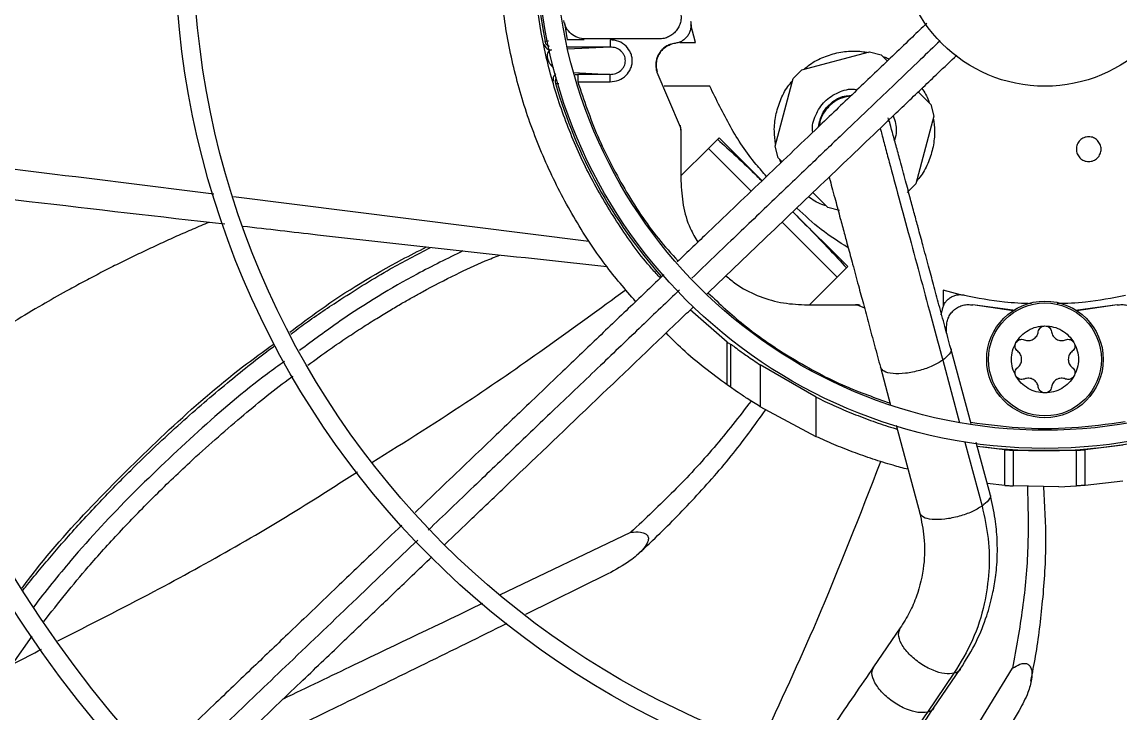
# Model space of a CAD drawing. Header units: inches. Extents: x 1229 to 1453, y -1023 to -720.
# Drawn here: x 1279.58 to 1285.52, y -989.65 to -985.92 of the extents above; entities that cross this region are included whole.
import ezdxf

# ---------------------------------------------------------------- set-up
doc = ezdxf.new("R2010")
doc.units = ezdxf.units.IN
doc.header["$MEASUREMENT"] = 0

msp = doc.modelspace()

# ---------------------------------------------------------------- linework, layer by layer
at = {"color": 18, "linetype": 'Continuous', "lineweight": 25, "true_color": 0x000000}
for p, q in [((1282.5126, -985.9213), (1282.5268, -986.0133)), ((1283.2208, -986.0284), (1283.1956, -985.9332)), ((1282.62, -986.0133), (1282.5268, -986.0133)), ((1283.0252, -986.0087), (1282.6251, -986.0087)), ((1282.7591, -986.0133), (1282.7591, -986.0527)), ((1283.1357, -986.0284), (1283.2208, -986.0284)), ((1282.7591, -986.0527), (1282.5274, -986.0527)), ((1282.7591, -986.0527), (1282.53, -986.0642)), ((1283.7955, -986.176), (1284.1619, -986.0778)), ((1284.1619, -986.0778), (1284.2248, -986.0947)), ((1284.2248, -986.0947), (1284.2584, -986.1282)), ((1282.5621, -986.191), (1282.7591, -986.2009)), ((1282.5707, -986.2009), (1282.5845, -986.2009)), ((1282.7591, -986.2009), (1282.5845, -986.2009)), ((1283.0127, -986.1878), (1283.0146, -986.1875)), ((1283.0127, -986.1878), (1283.1378, -986.4843)), ((1283.7494, -986.2221), (1283.7955, -986.176)), ((1282.5845, -986.2403), (1282.7591, -986.2403)), ((1283.2989, -986.2646), (1283.0516, -986.2646)), ((1283.6512, -986.5885), (1283.7494, -986.2221)), ((1284.4254, -986.2953), (1284.4931, -986.3629)), ((1284.4931, -986.3629), (1284.51, -986.4259)), ((1284.2674, -986.4562), (1284.2623, -986.4361)), ((1284.51, -986.4259), (1284.4118, -986.7923)), ((1283.1378, -986.4762), (1283.1378, -986.4843)), ((1283.1421, -986.5024), (1283.1421, -986.4939)), ((1283.1421, -986.5024), (1283.1421, -986.7764)), ((1283.3484, -986.5434), (1283.2908, -986.601)), ((1283.3484, -986.5434), (1283.5808, -986.7758)), ((1283.2908, -986.601), (1283.1421, -986.7497)), ((1283.5219, -986.832), (1283.2908, -986.601)), ((1283.6681, -986.6515), (1283.6512, -986.5885)), ((1283.689, -986.6724), (1283.6681, -986.6515)), ((1284.4118, -986.7923), (1284.3657, -986.8384)), ((1280.7236, -986.86), (1282.6447, -987.1014)), ((1283.9363, -986.9197), (1283.856, -986.8394)), ((1283.9993, -986.9366), (1283.9363, -986.9197)), ((1283.7478, -986.9428), (1284.0444, -987.2394)), ((1283.9868, -987.297), (1283.689, -986.9991)), ((1284.0444, -987.2394), (1283.9868, -987.297)), ((1283.9868, -987.297), (1283.8381, -987.4457)), ((1284.6546, -987.3921), (1284.5594, -987.3669)), ((1284.5594, -987.3669), (1284.5594, -987.4521)), ((1283.8114, -987.4457), (1284.0854, -987.4457)), ((1284.0938, -987.4457), (1284.0854, -987.4457)), ((1284.1035, -987.45), (1284.1116, -987.45)), ((1284.1035, -987.45), (1284.1346, -987.4631)), ((1284.9379, -987.4776), (1284.7202, -987.4467)), ((1284.9503, -987.4769), (1284.7202, -987.4467)), ((1285.501, -987.4467), (1285.2753, -987.4763)), ((1285.501, -987.4467), (1285.2834, -987.4776)), ((1283.3932, -987.6486), (1283.1932, -987.4729)), ((1284.5498, -987.5001), (1284.5551, -987.4774)), ((1284.5791, -987.5995), (1284.5791, -987.5626)), ((1283.3932, -987.8791), (1283.3932, -987.6486)), ((1283.3932, -987.6486), (1283.3977, -987.6521)), ((1283.3977, -987.6521), (1283.4111, -987.6583)), ((1283.4111, -987.6583), (1283.4111, -987.8918)), ((1284.7111, -988.0892), (1284.6011, -987.6812)), ((1284.558, -987.7456), (1284.649, -988.0831)), ((1283.8743, -987.9454), (1283.5705, -987.7705)), ((1283.5705, -987.7705), (1283.5705, -987.9965)), ((1284.2211, -987.7838), (1284.2762, -987.9884)), ((1283.4111, -987.8918), (1283.3932, -987.8791)), ((1283.8743, -988.1586), (1283.5705, -987.9965)), ((1283.8743, -988.1586), (1283.8743, -987.9454)), ((1284.3053, -988.0963), (1284.4337, -988.5723)), ((1284.3087, -988.1152), (1284.3081, -988.1147)), ((1284.6772, -988.1877), (1284.7706, -988.5341)), ((1284.8137, -988.4697), (1284.7384, -988.1903)), ((1284.893, -988.2304), (1284.7443, -988.2121)), ((1284.893, -988.4219), (1284.893, -988.2304)), ((1285.2818, -988.2338), (1284.9394, -988.2338)), ((1284.9394, -988.2338), (1284.9394, -988.425)), ((1285.2818, -988.425), (1285.2818, -988.2338)), ((1285.532, -988.2053), (1285.3282, -988.2304)), ((1285.3282, -988.4219), (1285.3282, -988.2304)), ((1284.893, -988.4219), (1284.7981, -988.4116)), ((1285.532, -988.3997), (1285.3282, -988.4219)), ((1285.1855, -988.429), (1284.9394, -988.425)), ((1285.1855, -988.429), (1285.2818, -988.425)), ((1282.1638, -989.0142), (1282.8721, -988.6751)), ((1282.7478, -988.9003), (1282.3015, -989.1194)), ((1279.5279, -989.3885), (1279.6357, -989.2367)), ((1284.3281, -989.1926), (1284.1843, -989.4025)), ((1284.5088, -989.6254), (1284.6526, -989.4154)), ((1284.5451, -990.0439), (1284.936, -989.4106)), ((1284.6186, -989.4375), (1284.4748, -989.6474)), ((1284.9714, -989.6381), (1284.7173, -990.0587))]:
    msp.add_line(p, q, dxfattribs=at)
for centre, radius in [((1285.1106, -985.4772), 11.7126), ((1285.1106, -985.4772), 8.5704), ((1285.1106, -985.4772), 8.472), ((1285.1106, -985.4772), 6.6478), ((1285.1106, -985.4772), 6.5493), ((1285.1106, -985.4772), 4.7037), ((1285.1106, -985.4772), 4.6053), ((1285.1106, -985.4772), 2.745), ((1285.1106, -985.4772), 2.6465), ((1285.1106, -985.4772), 0.7874), ((1285.1106, -987.741), 0.315), ((1285.1106, -987.741), 0.3053)]:
    msp.add_circle(centre, radius, dxfattribs=at)
for centre, radius, start, end in [((1285.1106, -985.4772), 2.7569, 168.59287, 191.40713), ((1282.502, -986.2389), 0.0394, 150.10491, 196.26699), ((1285.1106, -985.4772), 2.7569, 196.2782, 221.24448), ((1285.1106, -985.4772), 2.7569, 262.29322, 280.98001)]:
    msp.add_arc(centre, radius, start, end, dxfattribs=at)
for points, knots in [([(1282.8976, -987.4286), (1282.8415, -987.363), (1282.7181, -987.2188), (1282.5586, -986.9721), (1282.4153, -986.6967), (1282.3025, -986.4073), (1282.2204, -986.1078), (1282.1702, -985.8013), (1282.1525, -985.4912), (1282.1673, -985.181), (1282.2146, -984.874), (1282.2937, -984.5737), (1282.4041, -984.2835), (1282.5438, -984.0059), (1282.7134, -983.7462), (1282.8629, -983.5526), (1282.9631, -983.4543), (1282.9894, -983.4284)], [0, 0, 0, 0, 0.0588203, 0.129282, 0.1997437, 0.2702054, 0.3406669, 0.4111286, 0.4815902, 0.5520519, 0.6225135, 0.6929752, 0.7634368, 0.8338984, 0.9043601, 0.9748217, 1, 1, 1, 1]), ([(1283.0312, -987.3009), (1283.0158, -987.2845), (1282.9351, -987.1989), (1282.8112, -987.0251), (1282.6627, -986.7816), (1282.5419, -986.5226), (1282.4479, -986.253), (1282.3823, -985.9751), (1282.3456, -985.6919), (1282.3381, -985.4064), (1282.3601, -985.1216), (1282.4113, -984.8407), (1282.491, -984.5664), (1282.5987, -984.302), (1282.7324, -984.0495), (1282.8933, -983.814), (1283.0223, -983.6505), (1283.1033, -983.5726), (1283.1158, -983.5607)], [0, 0, 0, 0, 0.01644, 0.085793, 0.155147, 0.2245, 0.293853, 0.363206, 0.432559, 0.501912, 0.571265, 0.640619, 0.709972, 0.779325, 0.848678, 0.918031, 0.987384, 1, 1, 1, 1]), ([(1296.8201, -985.4772), (1296.8153, -985.7326), (1296.8057, -986.2436), (1296.7277, -987.0067), (1296.6035, -987.7632), (1296.4292, -988.51), (1296.2066, -989.2438), (1295.9365, -989.9614), (1295.6201, -990.6599), (1295.2586, -991.3361), (1294.8537, -991.9873), (1294.407, -992.6106), (1293.9206, -993.2033), (1293.3964, -993.763), (1292.8368, -994.2871), (1292.244, -994.7736), (1291.6207, -995.2202), (1290.9696, -995.6252), (1290.2933, -995.9866), (1289.5949, -996.3031), (1288.8772, -996.5732), (1288.1434, -996.7958), (1287.3967, -996.9699), (1286.6401, -997.0948), (1285.877, -997.17), (1285.1106, -997.1951), (1284.3442, -997.17), (1283.5811, -997.0948), (1282.8246, -996.9699), (1282.0778, -996.7958), (1281.344, -996.5732), (1280.6264, -996.3031), (1279.9279, -995.9866), (1279.2517, -995.6252), (1278.6005, -995.2202), (1277.9772, -994.7736), (1277.3845, -994.2871), (1276.8248, -993.763), (1276.3006, -993.2033), (1275.8142, -992.6106), (1275.3675, -991.9873), (1274.9626, -991.3361), (1274.6012, -990.6599), (1274.2847, -989.9614), (1274.0146, -989.2438), (1273.792, -988.51), (1273.6177, -987.7632), (1273.4936, -987.0067), (1273.4156, -986.2436), (1273.4059, -985.7326), (1273.4011, -985.4772)], [0, 0, 0, 0, 0.020833, 0.041667, 0.0625, 0.083333, 0.104167, 0.125, 0.145833, 0.166667, 0.1875, 0.208333, 0.229167, 0.25, 0.270833, 0.291667, 0.3125, 0.333333, 0.354167, 0.375, 0.395833, 0.416667, 0.4375, 0.458333, 0.479167, 0.5, 0.520833, 0.541667, 0.5625, 0.583333, 0.604167, 0.625, 0.645833, 0.666667, 0.6875, 0.708333, 0.729167, 0.75, 0.770833, 0.791667, 0.8125, 0.833333, 0.854167, 0.875, 0.895833, 0.916667, 0.9375, 0.958333, 0.979167, 1, 1, 1, 1]), ([(1282.6251, -986.0087), (1282.6112, -986.0073), (1282.5835, -986.0044), (1282.5473, -985.9823), (1282.5196, -985.9502), (1282.5122, -985.9234), (1282.5086, -985.9099)], [0, 0, 0, 0, 0.250002, 0.499998, 0.750001, 1, 1, 1, 1]), ([(1283.1411, -985.8676), (1283.1422, -985.8762), (1283.1445, -985.8935), (1283.1406, -985.9196), (1283.1316, -985.9441), (1283.1172, -985.9661), (1283.0984, -985.9845), (1283.0761, -985.9981), (1283.0513, -986.007), (1283.0339, -986.0081), (1283.0252, -986.0087)], [0, 0, 0, 0, 0.125, 0.25, 0.375001, 0.499999, 0.624999, 0.750001, 0.874997, 1, 1, 1, 1]), ([(1283.1945, -985.9131), (1283.1956, -985.9199), (1283.1979, -985.9335), (1283.1957, -985.9541), (1283.1898, -985.9739), (1283.1796, -985.992), (1283.1661, -986.0076), (1283.1495, -986.0199), (1283.1307, -986.029), (1283.1172, -986.0314), (1283.1104, -986.0327)], [0, 0, 0, 0, 0.124963, 0.24999, 0.374921, 0.499986, 0.624916, 0.749989, 0.874961, 1, 1, 1, 1]), ([(1284.4711, -985.9249), (1284.4454, -985.9495), (1284.3875, -986.0048), (1284.2977, -986.0907), (1284.2013, -986.1827), (1284.1041, -986.2756), (1284.0057, -986.3697), (1283.8375, -986.5304), (1283.5994, -986.758), (1283.3379, -987.0078), (1283.1785, -987.1602), (1283.1219, -987.2142)], [0, 0, 0, 0, 0.05711, 0.12855, 0.199694, 0.271209, 0.344557, 0.418388, 0.645034, 0.874058, 1, 1, 1, 1]), ([(1282.4037, -986.0373), (1282.405, -986.0415), (1282.4077, -986.0501), (1282.4169, -986.0604), (1282.4289, -986.0674), (1282.4379, -986.0682), (1282.4423, -986.0687)], [0, 0, 0, 0, 0.242726, 0.500224, 0.757603, 1, 1, 1, 1]), ([(1282.4263, -986.0206), (1282.4229, -986.0209), (1282.4105, -986.0219), (1282.4091, -986.0222), (1282.4081, -986.0224)], [0, 0, 0, 0, 0.270816, 1, 1, 1, 1]), ([(1282.4317, -986.0506), (1282.4283, -986.049), (1282.4206, -986.0454), (1282.4121, -986.0352), (1282.4094, -986.0266), (1282.4081, -986.0224)], [0, 0, 0, 0, 0.296436, 0.6587644, 1, 1, 1, 1]), ([(1282.7591, -986.2403), (1282.7753, -986.2385), (1282.8071, -986.2349), (1282.8471, -986.2081), (1282.869, -986.1765), (1282.8778, -986.1484), (1282.8799, -986.1268), (1282.8778, -986.1051), (1282.869, -986.0771), (1282.8471, -986.0454), (1282.8071, -986.0186), (1282.7753, -986.0151), (1282.7591, -986.0133)], [0, 0, 0, 0, 0.13208, 0.259805, 0.381601, 0.440897, 0.500001, 0.559048, 0.618401, 0.740199, 0.867923, 1, 1, 1, 1]), ([(1283.1104, -986.0327), (1283.1018, -986.0343), (1283.0845, -986.0375), (1283.0608, -986.0494), (1283.0402, -986.0659), (1283.0238, -986.0866), (1283.0122, -986.1103), (1283.0063, -986.136), (1283.0058, -986.1624), (1283.0104, -986.1793), (1283.0127, -986.1878)], [0, 0, 0, 0, 0.125205, 0.250386, 0.375498, 0.50053, 0.625478, 0.750353, 0.875183, 1, 1, 1, 1]), ([(1283.0883, -986.0379), (1283.0882, -986.0379), (1283.0797, -986.0399), (1283.0639, -986.0487), (1283.0425, -986.0649), (1283.0252, -986.0867), (1283.0134, -986.1118), (1283.008, -986.1382), (1283.0081, -986.1639), (1283.0125, -986.1798), (1283.0146, -986.1875)], [0, 0, 0, 0, 0.002799, 0.141503, 0.287574, 0.437585, 0.587498, 0.733301, 0.871596, 1, 1, 1, 1]), ([(1283.0301, -986.082), (1283.0308, -986.0808), (1283.0357, -986.0725), (1283.0486, -986.0602), (1283.0676, -986.046), (1283.082, -986.0404), (1283.0889, -986.0376)], [0, 0, 0, 0, 0.0562991, 0.3807796, 0.6970781, 1, 1, 1, 1]), ([(1284.5439, -986.0187), (1284.5081, -986.0529), (1284.4268, -986.1306), (1284.3029, -986.2491), (1284.1655, -986.3803), (1284.0172, -986.5221), (1283.8469, -986.6848), (1283.6525, -986.8706), (1283.4348, -987.0786), (1283.2817, -987.225), (1283.2019, -987.3012)], [0, 0, 0, 0, 0.0798528, 0.1816745, 0.2768022, 0.3867704, 0.5130509, 0.6572937, 0.8214086, 1, 1, 1, 1]), ([(1282.4423, -986.0687), (1282.4387, -986.0695), (1282.4317, -986.0711), (1282.4237, -986.0805), (1282.4189, -986.0907), (1282.4193, -986.1041), (1282.4197, -986.108), (1282.4203, -986.1112), (1282.421, -986.1146), (1282.422, -986.118), (1282.423, -986.1211), (1282.4253, -986.1273), (1282.4305, -986.1377), (1282.4412, -986.1539), (1282.4486, -986.1595), (1282.4537, -986.1634)], [0, 0, 0, 0, 0.207853, 0.412921, 0.557566, 0.578567, 0.588222, 0.59728, 0.606, 0.614863, 0.624253, 0.634269, 0.678705, 0.77663, 1, 1, 1, 1]), ([(1282.7591, -986.2009), (1282.7696, -986.1999), (1282.7904, -986.198), (1282.8135, -986.1843), (1282.8278, -986.1694), (1282.8359, -986.1564), (1282.8411, -986.1419), (1282.8428, -986.1268), (1282.8411, -986.1116), (1282.8359, -986.0972), (1282.8278, -986.0841), (1282.8135, -986.0692), (1282.7904, -986.0556), (1282.7696, -986.0536), (1282.7591, -986.0527)], [0, 0, 0, 0, 0.127637, 0.253725, 0.316124, 0.377877, 0.439092, 0.499998, 0.560904, 0.622119, 0.683872, 0.746274, 0.872359, 1, 1, 1, 1]), ([(1283.0141, -986.1876), (1283.011, -986.1736), (1283.0062, -986.152), (1283.0109, -986.1219), (1283.018, -986.1001), (1283.0263, -986.0877), (1283.0301, -986.082)], [0, 0, 0, 0, 0.384921, 0.596384, 0.815675, 1, 1, 1, 1]), ([(1283.2818, -987.3882), (1283.3975, -987.2776), (1283.6231, -987.062), (1283.9578, -986.7422), (1284.2048, -986.5061), (1284.3692, -986.349), (1284.4514, -986.2705), (1284.5393, -986.1865), (1284.5997, -986.1288), (1284.6334, -986.0965)], [0, 0, 0, 0, 0.2572, 0.501376, 0.742892, 0.805201, 0.866002, 0.925153, 1, 1, 1, 1]), ([(1283.8093, -986.1723), (1283.8193, -986.1636), (1283.8507, -986.1364), (1283.9142, -986.1049), (1283.9954, -986.0799), (1284.0778, -986.0708), (1284.1311, -986.0781), (1284.1562, -986.0816)], [0, 0, 0, 0, 0.107194, 0.336383, 0.565572, 0.794763, 1, 1, 1, 1]), ([(1284.2333, -986.1032), (1284.2377, -986.1043), (1284.2501, -986.1076), (1284.2611, -986.1144), (1284.2682, -986.1188)], [0, 0, 0, 0, 0.353533, 1, 1, 1, 1]), ([(1282.4543, -986.2376), (1282.4537, -986.2349), (1282.4525, -986.2293), (1282.453, -986.2204), (1282.4556, -986.2113), (1282.4597, -986.2037), (1282.4637, -986.1999), (1282.4653, -986.1984)], [0, 0, 0, 0, 0.192147, 0.400463, 0.621153, 0.848593, 1, 1, 1, 1]), ([(1282.5845, -986.2009), (1282.5845, -986.2016), (1282.5845, -986.2029), (1282.5845, -986.212), (1282.5845, -986.225), (1282.5845, -986.2352), (1282.5845, -986.2403)], [0, 0, 0, 0, 0.2500041, 0.4999999, 0.7499969, 1, 1, 1, 1]), ([(1282.7591, -986.2403), (1282.7591, -986.2352), (1282.7591, -986.225), (1282.7591, -986.212), (1282.7591, -986.2029), (1282.7591, -986.2016), (1282.7591, -986.2009)], [0, 0, 0, 0, 0.2500031, 0.5000001, 0.7499959, 1, 1, 1, 1]), ([(1282.4642, -986.2499), (1282.4658, -986.25), (1282.468, -986.2501), (1282.4788, -986.2493), (1282.482, -986.2491)], [0, 0, 0, 0, 0.703794, 1, 1, 1, 1]), ([(1282.5845, -986.2403), (1282.6181, -986.3392), (1282.6859, -986.5394), (1282.835, -986.8227), (1282.9816, -987.0495), (1283.0906, -987.1697), (1283.1268, -987.2096)], [0, 0, 0, 0, 0.2795874, 0.5654864, 0.8557549, 1, 1, 1, 1]), ([(1283.6059, -986.7517), (1283.5867, -986.7304), (1283.5121, -986.648), (1283.4058, -986.4857), (1283.3344, -986.338), (1283.2989, -986.2646)], [0, 0, 0, 0, 0.148916, 0.576563, 1, 1, 1, 1]), ([(1283.6544, -986.5767), (1283.6512, -986.5536), (1283.6442, -986.5024), (1283.6533, -986.422), (1283.6783, -986.3408), (1283.7097, -986.2774), (1283.737, -986.2459), (1283.7457, -986.2359)], [0, 0, 0, 0, 0.191822, 0.424881, 0.657939, 0.890999, 1, 1, 1, 1]), ([(1283.8554, -986.5133), (1283.855, -986.5113), (1283.8485, -986.4804), (1283.8683, -986.4182), (1283.9158, -986.3425), (1283.9916, -986.2946), (1284.0568, -986.2751), (1284.0906, -986.2827), (1284.0956, -986.2838)], [0, 0, 0, 0, 0.016573, 0.252241, 0.487908, 0.723576, 0.959243, 1, 1, 1, 1]), ([(1284.4457, -986.276), (1284.4592, -986.297), (1284.4753, -986.3219), (1284.4834, -986.3501), (1284.4846, -986.3545)], [0, 0, 0, 0, 0.845367, 1, 1, 1, 1]), ([(1283.8859, -986.4841), (1283.8912, -986.4599), (1283.9019, -986.4099), (1283.954, -986.3511), (1284.0117, -986.3165), (1284.0504, -986.3154), (1284.0629, -986.3151)], [0, 0, 0, 0, 0.275204, 0.567737, 0.860271, 1, 1, 1, 1]), ([(1284.0601, -986.3177), (1284.0438, -986.3203), (1284.0086, -986.3259), (1283.9602, -986.3544), (1283.9203, -986.3964), (1283.8958, -986.4402), (1283.892, -986.4696), (1283.8906, -986.4796)], [0, 0, 0, 0, 0.1940098, 0.4218302, 0.6496959, 0.8798871, 1, 1, 1, 1]), ([(1284.6011, -987.6812), (1284.5905, -987.6417), (1284.5698, -987.5649), (1284.5385, -987.4489), (1284.5092, -987.3401), (1284.48, -987.2318), (1284.4521, -987.1286), (1284.4267, -987.0342), (1284.4044, -986.9516), (1284.3815, -986.8666), (1284.3551, -986.7686), (1284.3287, -986.6708), (1284.3045, -986.5818), (1284.2852, -986.5107), (1284.2719, -986.4622), (1284.2692, -986.4533), (1284.2685, -986.4507)], [0, 0, 0, 0, 0.086555, 0.168328, 0.244021, 0.312727, 0.392558, 0.458547, 0.511091, 0.569457, 0.6439, 0.731959, 0.805122, 0.883046, 0.965405, 1, 1, 1, 1]), ([(1284.2905, -986.4243), (1284.2994, -986.4519), (1284.3136, -986.4956), (1284.3017, -986.5394), (1284.2974, -986.5554)], [0, 0, 0, 0, 0.632258, 1, 1, 1, 1]), ([(1284.5068, -986.4377), (1284.51, -986.4608), (1284.5169, -986.5121), (1284.5079, -986.5924), (1284.4829, -986.6736), (1284.4514, -986.737), (1284.4242, -986.7685), (1284.4155, -986.7785)], [0, 0, 0, 0, 0.191822, 0.42488, 0.657939, 0.890999, 1, 1, 1, 1]), ([(1283.1421, -986.4939), (1283.1419, -986.4909), (1283.1415, -986.4847), (1283.1391, -986.479), (1283.1378, -986.4762)], [0, 0, 0, 0, 0.500006, 1, 1, 1, 1]), ([(1283.1378, -986.4843), (1283.139, -986.4872), (1283.1416, -986.4929), (1283.1419, -986.4992), (1283.1421, -986.5024)], [0, 0, 0, 0, 0.499819, 1, 1, 1, 1]), ([(1284.2197, -986.4919), (1284.2218, -986.4998), (1284.2296, -986.529), (1284.246, -986.5908), (1284.2766, -986.7046), (1284.3211, -986.8687), (1284.3795, -987.0835), (1284.4401, -987.3083), (1284.5008, -987.5335), (1284.539, -987.6755), (1284.558, -987.7456)], [0, 0, 0, 0, 0.027557, 0.102361, 0.178933, 0.337215, 0.501507, 0.669079, 0.836408, 1, 1, 1, 1]), ([(1283.3409, -986.551), (1283.3746, -986.5813), (1283.4476, -986.647), (1283.5261, -986.7235), (1283.5717, -986.7687), (1283.5798, -986.7767)], [0, 0, 0, 0, 0.414428, 0.89593, 1, 1, 1, 1]), ([(1285.3946, -986.5573), (1285.3877, -986.5518), (1285.3739, -986.5409), (1285.3472, -986.5361), (1285.321, -986.5412), (1285.2987, -986.5561), (1285.2838, -986.5784), (1285.2787, -986.6046), (1285.2835, -986.6313), (1285.2944, -986.6451), (1285.2999, -986.652)], [0, 0, 0, 0, 0.125, 0.249999, 0.374997, 0.499997, 0.624999, 0.749998, 0.874998, 1, 1, 1, 1]), ([(1285.2999, -986.652), (1285.3068, -986.6575), (1285.3206, -986.6684), (1285.3473, -986.6732), (1285.3735, -986.6681), (1285.3958, -986.6532), (1285.4107, -986.6309), (1285.4158, -986.6047), (1285.411, -986.578), (1285.4001, -986.5642), (1285.3946, -986.5573)], [0, 0, 0, 0, 0.125001, 0.25, 0.374999, 0.5, 0.625, 0.75, 0.875, 1, 1, 1, 1]), ([(1278.6657, -986.603), (1278.7051, -986.6079), (1279.3543, -986.6885), (1280.005, -986.77), (1280.6162, -986.8466)], [0, 0, 0, 0, 0.060687, 1, 1, 1, 1]), ([(1283.6831, -986.6779), (1283.6822, -986.6763), (1283.679, -986.6707), (1283.6775, -986.6644), (1283.6765, -986.6599)], [0, 0, 0, 0, 0.294012, 1, 1, 1, 1]), ([(1280.6768, -987.0109), (1280.3242, -986.9706), (1279.663, -986.8949), (1279.0036, -986.8145), (1278.6958, -986.777)], [0, 0, 0, 0, 0.53325, 1, 1, 1, 1]), ([(1283.1421, -986.7764), (1283.1448, -986.8201), (1283.1501, -986.9075), (1283.183, -987.0204), (1283.2191, -987.0831), (1283.2333, -987.1078)], [0, 0, 0, 0, 0.377261, 0.754522, 1, 1, 1, 1]), ([(1283.9438, -986.7556), (1283.9454, -986.7616), (1283.9555, -986.799), (1283.9759, -986.8746), (1284.0018, -986.9706), (1284.0246, -987.0553), (1284.047, -987.1381), (1284.0725, -987.2328), (1284.1004, -987.3363), (1284.1296, -987.4444), (1284.1588, -987.5528), (1284.1899, -987.6682), (1284.2105, -987.7446), (1284.2211, -987.7838)], [0, 0, 0, 0, 0.0224614, 0.1399417, 0.2392494, 0.3167887, 0.3875557, 0.4762449, 0.5831698, 0.6749692, 0.7759267, 0.8848413, 1, 1, 1, 1]), ([(1283.9278, -986.9113), (1283.9235, -986.91), (1283.892, -986.9008), (1283.8593, -986.8835), (1283.8353, -986.8635), (1283.8329, -986.8615)], [0, 0, 0, 0, 0.12628, 0.915353, 1, 1, 1, 1]), ([(1284.047, -987.1381), (1283.9971, -987.1065), (1283.8976, -987.0434), (1283.8117, -986.9628), (1283.7689, -986.9227)], [0, 0, 0, 0, 0.501716, 1, 1, 1, 1]), ([(1283.7471, -986.9436), (1283.7765, -986.9731), (1283.8431, -987.0401), (1283.9409, -987.1402), (1284.0065, -987.2132), (1284.0368, -987.2469)], [0, 0, 0, 0, 0.298073, 0.675348, 1, 1, 1, 1]), ([(1280.591, -987.001), (1280.5619, -987.013), (1280.5032, -987.0371), (1280.4157, -987.0756), (1280.3282, -987.115), (1280.2415, -987.1555), (1280.1555, -987.197), (1280.0702, -987.2395), (1279.9856, -987.2829), (1279.9018, -987.3272), (1279.8031, -987.3811), (1279.6815, -987.4501), (1279.5298, -987.5406), (1279.3565, -987.6506), (1279.1848, -987.7661), (1279.0739, -987.8488), (1279.0256, -987.8849)], [0, 0, 0, 0, 0.052484, 0.105933, 0.159242, 0.212409, 0.265434, 0.318317, 0.371057, 0.423655, 0.476109, 0.558181, 0.656121, 0.769935, 0.899625, 1, 1, 1, 1]), ([(1282.7418, -987.24), (1282.2202, -987.1843), (1281.5637, -987.1141), (1280.9084, -987.0378), (1280.7738, -987.0221)], [0, 0, 0, 0, 0.794551, 1, 1, 1, 1]), ([(1281.0273, -987.5942), (1281.0817, -987.5533), (1281.2749, -987.4083), (1281.5238, -987.2561), (1281.7225, -987.1558), (1281.767, -987.1334)], [0, 0, 0, 0, 0.2334586, 0.8285333, 1, 1, 1, 1]), ([(1281.0327, -987.6041), (1281.0591, -987.5845), (1281.1476, -987.5191), (1281.3262, -987.3999), (1281.5501, -987.2601), (1281.7155, -987.1737), (1281.7883, -987.1357)], [0, 0, 0, 0, 0.110549, 0.370365, 0.723047, 1, 1, 1, 1]), ([(1281.9635, -987.1549), (1281.8806, -987.1956), (1281.652, -987.3079), (1281.3569, -987.4881), (1281.1537, -987.6386), (1281.081, -987.6925)], [0, 0, 0, 0, 0.267929, 0.738152, 1, 1, 1, 1]), ([(1281.1249, -987.7729), (1281.1657, -987.7427), (1281.2353, -987.6912), (1281.3346, -987.6242), (1281.4178, -987.5695), (1281.4953, -987.5206), (1281.5667, -987.4771), (1281.6318, -987.4387), (1281.6906, -987.4052), (1281.7873, -987.3516), (1281.9171, -987.2848), (1282.057, -987.2193), (1282.1373, -987.1873), (1282.1636, -987.1767)], [0, 0, 0, 0, 0.126706, 0.216398, 0.299415, 0.375758, 0.445432, 0.508441, 0.564789, 0.614481, 0.784765, 0.929391, 1, 1, 1, 1]), ([(1283.0507, -987.2823), (1282.9906, -987.3398), (1282.8649, -987.4599), (1282.679, -987.6375), (1282.5003, -987.8082), (1282.3526, -987.9494), (1282.2264, -988.07), (1282.1094, -988.1818), (1281.9776, -988.3078), (1281.8411, -988.4382), (1281.7485, -988.5267), (1281.7051, -988.5682)], [0, 0, 0, 0, 0.133746, 0.279588, 0.413663, 0.531736, 0.608752, 0.695126, 0.79278, 0.902957, 1, 1, 1, 1]), ([(1283.3858, -987.2888), (1283.4033, -987.304), (1283.4539, -987.3481), (1283.5541, -987.3978), (1283.6799, -987.4384), (1283.7676, -987.4432), (1283.8114, -987.4457)], [0, 0, 0, 0, 0.150094, 0.433395, 0.716697, 1, 1, 1, 1]), ([(1281.4717, -988.298), (1281.6535, -988.1841), (1282.1216, -987.8908), (1282.5681, -987.5654), (1282.8413, -987.3663)], [0, 0, 0, 0, 0.388294, 1, 1, 1, 1]), ([(1283.1349, -987.3652), (1283.0669, -987.4302), (1282.9243, -987.5664), (1282.6998, -987.781), (1282.4729, -987.9978), (1282.2447, -988.2159), (1282.0164, -988.4341), (1281.8585, -988.585), (1281.7764, -988.6634)], [0, 0, 0, 0, 0.149736, 0.31415, 0.495125, 0.650352, 0.818234, 1, 1, 1, 1]), ([(1283.2888, -987.3815), (1283.3514, -987.44), (1283.4933, -987.5726), (1283.7439, -987.7405), (1284.0097, -987.884), (1284.1918, -987.9481), (1284.2731, -987.9767)], [0, 0, 0, 0, 0.221361, 0.501463, 0.777349, 1, 1, 1, 1]), ([(1284.5551, -987.4774), (1284.5564, -987.4706), (1284.5588, -987.4571), (1284.5678, -987.4383), (1284.5801, -987.4217), (1284.5958, -987.4082), (1284.6139, -987.398), (1284.6336, -987.392), (1284.6543, -987.3899), (1284.6679, -987.3921), (1284.6747, -987.3933)], [0, 0, 0, 0, 0.124972, 0.250011, 0.374944, 0.500012, 0.624941, 0.750009, 0.87497, 1, 1, 1, 1]), ([(1284.6747, -987.3933), (1284.7466, -987.4079), (1284.8667, -987.4324), (1284.9892, -987.4365), (1285.0383, -987.4382)], [0, 0, 0, 0, 0.598713, 1, 1, 1, 1]), ([(1285.1771, -987.4385), (1285.2282, -987.4368), (1285.3526, -987.4327), (1285.4746, -987.4079), (1285.5466, -987.3933)], [0, 0, 0, 0, 0.41075, 1, 1, 1, 1]), ([(1281.8662, -988.741), (1281.9155, -988.6939), (1282.0221, -988.592), (1282.285, -988.3408), (1282.6587, -987.9836), (1283.0004, -987.6571), (1283.1858, -987.48), (1283.2108, -987.4561)], [0, 0, 0, 0, 0.11035, 0.238589, 0.587585, 0.944377, 1, 1, 1, 1]), ([(1284.0854, -987.4457), (1284.0886, -987.4459), (1284.0949, -987.4462), (1284.1006, -987.4488), (1284.1035, -987.45)], [0, 0, 0, 0, 0.500159, 1, 1, 1, 1]), ([(1284.1116, -987.45), (1284.1088, -987.4487), (1284.1031, -987.4462), (1284.0969, -987.4459), (1284.0938, -987.4457)], [0, 0, 0, 0, 0.499954, 1, 1, 1, 1]), ([(1284.5791, -987.5626), (1284.5797, -987.5539), (1284.5808, -987.5365), (1284.5896, -987.5117), (1284.6033, -987.4893), (1284.6217, -987.4706), (1284.6436, -987.4562), (1284.6682, -987.4472), (1284.6943, -987.4433), (1284.7116, -987.4456), (1284.7202, -987.4467)], [0, 0, 0, 0, 0.125, 0.250001, 0.375001, 0.500001, 0.624999, 0.749999, 0.874999, 1, 1, 1, 1]), ([(1285.501, -987.4467), (1285.5097, -987.4456), (1285.5269, -987.4433), (1285.553, -987.4472), (1285.5776, -987.4562), (1285.5996, -987.4706), (1285.6179, -987.4893), (1285.6316, -987.5117), (1285.6404, -987.5365), (1285.6416, -987.5539), (1285.6421, -987.5626)], [0, 0, 0, 0, 0.125001, 0.250001, 0.375001, 0.499999, 0.624999, 0.749999, 0.875, 1, 1, 1, 1]), ([(1284.9538, -987.6504), (1284.9627, -987.6373), (1284.9806, -987.6111), (1285.0191, -987.5825), (1285.0632, -987.5634), (1285.0948, -987.561), (1285.1106, -987.5598)], [0, 0, 0, 0, 0.25, 0.5, 0.749998, 1, 1, 1, 1]), ([(1285.0747, -987.5913), (1285.0757, -987.5871), (1285.0777, -987.5786), (1285.0862, -987.5683), (1285.0976, -987.5612), (1285.1063, -987.5603), (1285.1106, -987.5598)], [0, 0, 0, 0, 0.249998, 0.499996, 0.749999, 1, 1, 1, 1]), ([(1285.1106, -987.5598), (1285.115, -987.5603), (1285.1237, -987.5612), (1285.135, -987.5683), (1285.1435, -987.5786), (1285.1455, -987.5871), (1285.1466, -987.5913)], [0, 0, 0, 0, 0.250001, 0.500004, 0.750002, 1, 1, 1, 1]), ([(1285.1106, -987.5598), (1285.1264, -987.561), (1285.1581, -987.5634), (1285.2021, -987.5825), (1285.2406, -987.6111), (1285.2585, -987.6373), (1285.2675, -987.6504)], [0, 0, 0, 0, 0.250001, 0.5, 0.75, 1, 1, 1, 1]), ([(1283.3932, -987.8791), (1283.3099, -987.8176), (1283.193, -987.7313), (1283.0912, -987.6279), (1283.062, -987.5982)], [0, 0, 0, 0, 0.713018, 1, 1, 1, 1]), ([(1284.9538, -987.6504), (1284.9563, -987.6469), (1284.9615, -987.6398), (1284.9733, -987.6335), (1284.9864, -987.6313), (1284.9948, -987.6338), (1284.999, -987.635)], [0, 0, 0, 0, 0.249995, 0.49999, 0.749994, 1, 1, 1, 1]), ([(1284.999, -987.635), (1285.003, -987.6364), (1285.011, -987.6391), (1285.0237, -987.6395), (1285.0362, -987.6373), (1285.0478, -987.6322), (1285.058, -987.6247), (1285.0662, -987.615), (1285.0722, -987.6037), (1285.0738, -987.5955), (1285.0747, -987.5913)], [0, 0, 0, 0, 0.1249992, 0.2499943, 0.3750025, 0.500002, 0.6250028, 0.7499988, 0.8750016, 1, 1, 1, 1]), ([(1285.1466, -987.5913), (1285.1474, -987.5955), (1285.149, -987.6037), (1285.155, -987.615), (1285.1632, -987.6247), (1285.1734, -987.6322), (1285.185, -987.6373), (1285.1975, -987.6395), (1285.2102, -987.6391), (1285.2182, -987.6364), (1285.2222, -987.635)], [0, 0, 0, 0, 0.1249984, 0.2500012, 0.3749972, 0.499998, 0.6249975, 0.7500057, 0.8750008, 1, 1, 1, 1]), ([(1285.2222, -987.635), (1285.2264, -987.6338), (1285.2348, -987.6313), (1285.2479, -987.6335), (1285.2597, -987.6398), (1285.2649, -987.6469), (1285.2675, -987.6504)], [0, 0, 0, 0, 0.250006, 0.50001, 0.750005, 1, 1, 1, 1]), ([(1279.5804, -988.9771), (1279.605, -988.9443), (1279.7351, -988.7713), (1280.0003, -988.4835), (1280.3731, -988.1169), (1280.6882, -987.8403), (1280.8858, -987.6976), (1280.9428, -987.6564)], [0, 0, 0, 0, 0.064156, 0.338903, 0.613662, 0.888436, 1, 1, 1, 1]), ([(1279.5865, -988.9874), (1279.5942, -988.9776), (1279.6261, -988.9371), (1279.6831, -988.868), (1279.7569, -988.7807), (1279.8619, -988.6606), (1279.9976, -988.5128), (1280.1991, -988.307), (1280.4274, -988.091), (1280.6784, -987.876), (1280.8488, -987.7383), (1280.9367, -987.6742), (1280.9474, -987.6664)], [0, 0, 0, 0, 0.019568, 0.080794, 0.140644, 0.199119, 0.331503, 0.456248, 0.653121, 0.827363, 0.97898, 1, 1, 1, 1]), ([(1283.4111, -987.6583), (1283.4137, -987.6601), (1283.419, -987.6636), (1283.4501, -987.6866), (1283.4992, -987.7222), (1283.5459, -987.7538), (1283.5705, -987.7705)], [0, 0, 0, 0, 0.217089, 0.450001, 0.710033, 1, 1, 1, 1]), ([(1284.601, -987.6814), (1284.6011, -987.6815), (1284.6083, -987.6891), (1284.5973, -987.7123), (1284.5711, -987.7345), (1284.558, -987.7456)], [0, 0, 0, 0, 0.006735, 0.503357, 1, 1, 1, 1]), ([(1284.9538, -987.8315), (1284.9469, -987.8172), (1284.9332, -987.7886), (1284.9277, -987.741), (1284.9332, -987.6933), (1284.9469, -987.6647), (1284.9538, -987.6504)], [0, 0, 0, 0, 0.250001, 0.5, 0.749999, 1, 1, 1, 1]), ([(1284.9631, -987.6973), (1284.9599, -987.6943), (1284.9536, -987.6882), (1284.9489, -987.6757), (1284.9484, -987.6624), (1284.952, -987.6544), (1284.9538, -987.6504)], [0, 0, 0, 0, 0.249994, 0.499996, 0.749996, 1, 1, 1, 1]), ([(1284.9631, -987.7846), (1284.9662, -987.7818), (1284.9726, -987.7763), (1284.9793, -987.7655), (1284.9836, -987.7536), (1284.9851, -987.741), (1284.9836, -987.7283), (1284.9793, -987.7164), (1284.9726, -987.7056), (1284.9662, -987.7001), (1284.9631, -987.6973)], [0, 0, 0, 0, 0.125004, 0.250002, 0.374999, 0.500001, 0.625001, 0.749998, 0.874997, 1, 1, 1, 1]), ([(1285.2581, -987.6973), (1285.255, -987.7001), (1285.2487, -987.7056), (1285.2419, -987.7164), (1285.2376, -987.7283), (1285.2361, -987.741), (1285.2376, -987.7536), (1285.2419, -987.7655), (1285.2487, -987.7763), (1285.255, -987.7818), (1285.2581, -987.7846)], [0, 0, 0, 0, 0.125003, 0.250002, 0.374999, 0.499999, 0.625001, 0.749998, 0.874996, 1, 1, 1, 1]), ([(1285.2675, -987.6504), (1285.2692, -987.6544), (1285.2728, -987.6624), (1285.2723, -987.6757), (1285.2677, -987.6882), (1285.2613, -987.6943), (1285.2581, -987.6973)], [0, 0, 0, 0, 0.250004, 0.500004, 0.750006, 1, 1, 1, 1]), ([(1285.2675, -987.6504), (1285.2743, -987.6647), (1285.2881, -987.6933), (1285.2935, -987.741), (1285.2881, -987.7886), (1285.2743, -987.8172), (1285.2675, -987.8315)], [0, 0, 0, 0, 0.250001, 0.5, 0.749999, 1, 1, 1, 1]), ([(1280.9986, -987.7522), (1280.9678, -987.7743), (1280.805, -987.8907), (1280.5297, -988.1287), (1280.1746, -988.4645), (1279.8765, -988.7811), (1279.7081, -988.9947), (1279.6414, -989.0794)], [0, 0, 0, 0, 0.060046, 0.316962, 0.573932, 0.831058, 1, 1, 1, 1]), ([(1284.558, -987.7456), (1284.5405, -987.7562), (1284.5056, -987.7772), (1284.4327, -987.8026), (1284.3556, -987.8181), (1284.2861, -987.8198), (1284.2359, -987.8083), (1284.2267, -987.7914), (1284.2223, -987.7834)], [0, 0, 0, 0, 0.161096, 0.322182, 0.495352, 0.668518, 0.841688, 1, 1, 1, 1]), ([(1284.9538, -987.8315), (1284.952, -987.8275), (1284.9484, -987.8195), (1284.9489, -987.8062), (1284.9536, -987.7937), (1284.9599, -987.7876), (1284.9631, -987.7846)], [0, 0, 0, 0, 0.250004, 0.500004, 0.750006, 1, 1, 1, 1]), ([(1285.2581, -987.7846), (1285.2613, -987.7876), (1285.2677, -987.7937), (1285.2723, -987.8062), (1285.2728, -987.8195), (1285.2692, -987.8275), (1285.2675, -987.8315)], [0, 0, 0, 0, 0.249994, 0.499996, 0.749996, 1, 1, 1, 1]), ([(1279.6974, -989.1578), (1279.7764, -989.058), (1279.8811, -988.9257), (1280.0214, -988.7684), (1280.1073, -988.6747), (1280.1969, -988.5806), (1280.2899, -988.4862), (1280.3866, -988.3916), (1280.5426, -988.2442), (1280.7522, -988.0611), (1280.9401, -987.9069), (1281.0368, -987.8369), (1281.0455, -987.8307)], [0, 0, 0, 0, 0.20008, 0.265506, 0.33241, 0.40079, 0.470644, 0.541968, 0.614761, 0.810429, 0.983024, 1, 1, 1, 1]), ([(1285.1106, -987.9221), (1285.0948, -987.9209), (1285.0632, -987.9185), (1285.0191, -987.8994), (1284.9806, -987.8708), (1284.9627, -987.8446), (1284.9538, -987.8315)], [0, 0, 0, 0, 0.250001, 0.5, 0.75, 1, 1, 1, 1]), ([(1284.999, -987.8469), (1284.9948, -987.8481), (1284.9864, -987.8506), (1284.9733, -987.8484), (1284.9615, -987.8421), (1284.9563, -987.835), (1284.9538, -987.8315)], [0, 0, 0, 0, 0.250006, 0.500011, 0.750005, 1, 1, 1, 1]), ([(1285.0747, -987.8906), (1285.0738, -987.8864), (1285.0722, -987.8782), (1285.0662, -987.8669), (1285.058, -987.8572), (1285.0478, -987.8497), (1285.0362, -987.8446), (1285.0237, -987.8424), (1285.011, -987.8428), (1285.003, -987.8455), (1284.999, -987.8469)], [0, 0, 0, 0, 0.124998, 0.250002, 0.374998, 0.499999, 0.624998, 0.750006, 0.875001, 1, 1, 1, 1]), ([(1285.2675, -987.8315), (1285.2585, -987.8446), (1285.2406, -987.8708), (1285.2021, -987.8994), (1285.1581, -987.9185), (1285.1264, -987.9209), (1285.1106, -987.9221)], [0, 0, 0, 0, 0.25, 0.5, 0.749999, 1, 1, 1, 1]), ([(1285.2222, -987.8469), (1285.2182, -987.8455), (1285.2102, -987.8428), (1285.1975, -987.8424), (1285.185, -987.8446), (1285.1734, -987.8497), (1285.1632, -987.8572), (1285.155, -987.8669), (1285.149, -987.8782), (1285.1474, -987.8864), (1285.1466, -987.8906)], [0, 0, 0, 0, 0.124999, 0.249994, 0.375002, 0.500001, 0.625002, 0.749998, 0.875002, 1, 1, 1, 1]), ([(1285.2675, -987.8315), (1285.2649, -987.835), (1285.2597, -987.8421), (1285.2479, -987.8484), (1285.2348, -987.8506), (1285.2264, -987.8481), (1285.2222, -987.8469)], [0, 0, 0, 0, 0.249995, 0.499989, 0.749994, 1, 1, 1, 1]), ([(1283.5705, -987.9965), (1283.5462, -987.9813), (1283.4998, -987.9523), (1283.4507, -987.9193), (1283.4192, -987.8975), (1283.4137, -987.8936), (1283.4111, -987.8918)], [0, 0, 0, 0, 0.283637, 0.542513, 0.778332, 1, 1, 1, 1]), ([(1285.1106, -987.9221), (1285.1063, -987.9216), (1285.0976, -987.9207), (1285.0862, -987.9136), (1285.0777, -987.9033), (1285.0757, -987.8948), (1285.0747, -987.8906)], [0, 0, 0, 0, 0.2500005, 0.5000038, 0.7500018, 1, 1, 1, 1]), ([(1285.1466, -987.8906), (1285.1455, -987.8948), (1285.1435, -987.9033), (1285.135, -987.9136), (1285.1237, -987.9207), (1285.115, -987.9216), (1285.1106, -987.9221)], [0, 0, 0, 0, 0.249996, 0.499995, 0.749998, 1, 1, 1, 1]), ([(1283.5218, -987.9661), (1283.4564, -988.0507), (1283.3255, -988.2201), (1283.1058, -988.4548), (1282.95, -988.6017), (1282.8721, -988.6751)], [0, 0, 0, 0, 0.333469, 0.666769, 1, 1, 1, 1]), ([(1283.8743, -987.9454), (1283.9055, -987.9604), (1283.9678, -987.9904), (1284.0719, -988.0347), (1284.1797, -988.0754), (1284.2604, -988.1032), (1284.3041, -988.1158), (1284.3111, -988.1178)], [0, 0, 0, 0, 0.244126, 0.4866415, 0.724225, 0.9556072, 1, 1, 1, 1]), ([(1282.9125, -988.7907), (1282.9382, -988.7671), (1283.038, -988.6754), (1283.2075, -988.5013), (1283.4161, -988.2694), (1283.5398, -988.0985), (1283.6005, -988.0146)], [0, 0, 0, 0, 0.100825, 0.39108, 0.701057, 1, 1, 1, 1]), ([(1285.5434, -988.0792), (1285.4476, -988.0919), (1285.256, -988.1172), (1284.9758, -988.1177), (1284.7947, -988.0939), (1284.7094, -988.0827)], [0, 0, 0, 0, 0.3459696, 0.6919397, 1, 1, 1, 1]), ([(1284.3697, -988.3351), (1284.3428, -988.328), (1284.2793, -988.3114), (1284.1789, -988.2798), (1284.0713, -988.2418), (1283.9675, -988.2006), (1283.9054, -988.1726), (1283.8743, -988.1586)], [0, 0, 0, 0, 0.151194, 0.357382, 0.568524, 0.783601, 1, 1, 1, 1]), ([(1284.9394, -988.2338), (1284.9311, -988.2332), (1284.9144, -988.2321), (1284.9002, -988.231), (1284.893, -988.2304)], [0, 0, 0, 0, 0.49986, 1, 1, 1, 1]), ([(1285.3282, -988.2304), (1285.3211, -988.231), (1285.3068, -988.2321), (1285.2902, -988.2332), (1285.2818, -988.2338)], [0, 0, 0, 0, 0.50014, 1, 1, 1, 1]), ([(1283.5778, -989.8155), (1283.68, -989.5949), (1283.9119, -989.0947), (1284.1114, -988.5806), (1284.2229, -988.2933)], [0, 0, 0, 0, 0.441064, 1, 1, 1, 1]), ([(1279.7736, -989.2623), (1279.9471, -989.1745), (1280.4197, -988.9353), (1280.9592, -988.628), (1281.317, -988.3973), (1281.3931, -988.3482)], [0, 0, 0, 0, 0.313558, 0.85396, 1, 1, 1, 1]), ([(1284.6526, -989.4154), (1284.6837, -989.3656), (1284.7407, -989.274), (1284.7951, -989.136), (1284.8268, -989.0202), (1284.8421, -988.9326), (1284.8498, -988.8632), (1284.8538, -988.795), (1284.853, -988.7074), (1284.8431, -988.5957), (1284.8241, -988.5142), (1284.8137, -988.4697)], [0, 0, 0, 0, 0.180536, 0.332067, 0.454426, 0.547787, 0.60237, 0.666339, 0.754308, 0.865766, 1, 1, 1, 1]), ([(1284.8125, -988.4701), (1284.8131, -988.4708), (1284.8204, -988.4788), (1284.8089, -988.5019), (1284.7834, -988.5234), (1284.7706, -988.5341)], [0, 0, 0, 0, 0.044086, 0.522026, 1, 1, 1, 1]), ([(1284.893, -988.4219), (1284.9002, -988.4224), (1284.9144, -988.4234), (1284.9311, -988.4244), (1284.9394, -988.425)], [0, 0, 0, 0, 0.500002, 1, 1, 1, 1]), ([(1285.0157, -988.4284), (1285.0186, -988.5382), (1285.0244, -988.7577), (1284.9936, -989.0862), (1284.9552, -989.3025), (1284.936, -989.4106)], [0, 0, 0, 0, 0.3334, 0.666719, 1, 1, 1, 1]), ([(1285.0348, -989.4795), (1285.0434, -989.4348), (1285.0711, -989.2915), (1285.1015, -989.0402), (1285.1224, -988.7344), (1285.1098, -988.5286), (1285.1037, -988.43)], [0, 0, 0, 0, 0.129564, 0.414812, 0.719563, 1, 1, 1, 1]), ([(1285.3282, -988.4219), (1285.3211, -988.4224), (1285.3068, -988.4234), (1285.2902, -988.4244), (1285.2818, -988.425)], [0, 0, 0, 0, 0.500002, 1, 1, 1, 1]), ([(1284.7706, -988.5341), (1284.7531, -988.5446), (1284.7182, -988.5657), (1284.6453, -988.5911), (1284.5682, -988.6066), (1284.4987, -988.6082), (1284.4485, -988.5967), (1284.4393, -988.5799), (1284.4349, -988.5719)], [0, 0, 0, 0, 0.161096, 0.32218, 0.495353, 0.668519, 0.841687, 1, 1, 1, 1]), ([(1284.7706, -988.5341), (1284.7834, -988.5927), (1284.8093, -988.7105), (1284.8113, -988.8884), (1284.7851, -989.0733), (1284.7256, -989.2614), (1284.6543, -989.3787), (1284.6186, -989.4375)], [0, 0, 0, 0, 0.182986, 0.368131, 0.555137, 0.777161, 1, 1, 1, 1]), ([(1284.4337, -988.5723), (1284.4429, -988.6154), (1284.4631, -988.71), (1284.4591, -988.8629), (1284.4274, -988.9983), (1284.38, -989.1102), (1284.3457, -989.1646), (1284.3281, -989.1926)], [0, 0, 0, 0, 0.1938695, 0.4249651, 0.694206, 0.8428468, 1, 1, 1, 1]), ([(1281.6339, -988.6362), (1281.5828, -988.685), (1281.461, -988.8014), (1281.2596, -988.9939), (1281.0431, -989.2008), (1280.825, -989.4092), (1280.6073, -989.6173), (1280.4296, -989.787), (1280.3245, -989.8875), (1280.2985, -989.9123)], [0, 0, 0, 0, 0.1143, 0.272538, 0.45135, 0.599848, 0.762616, 0.941291, 1, 1, 1, 1]), ([(1282.8721, -988.6751), (1282.8898, -988.6738), (1282.9177, -988.6717), (1282.946, -988.6796), (1282.9576, -988.688), (1282.963, -988.6947), (1282.966, -988.7024), (1282.9672, -988.7154), (1282.9594, -988.7398), (1282.9273, -988.7816), (1282.8568, -988.841), (1282.7891, -988.8778), (1282.7478, -988.9003)], [0, 0, 0, 0, 0.124869, 0.197038, 0.223529, 0.248774, 0.273439, 0.29897, 0.365442, 0.477444, 0.681441, 1, 1, 1, 1]), ([(1281.7202, -988.7171), (1281.6099, -988.8225), (1281.3776, -989.0445), (1281.0412, -989.3659), (1280.702, -989.6902), (1280.4849, -989.8976), (1280.3719, -990.0056)], [0, 0, 0, 0, 0.244395, 0.515011, 0.747694, 1, 1, 1, 1]), ([(1280.4605, -990.0843), (1280.5083, -990.0386), (1280.6299, -989.9224), (1280.8377, -989.7239), (1281.0736, -989.4984), (1281.3027, -989.2795), (1281.5046, -989.0865), (1281.666, -988.9323), (1281.7604, -988.8421), (1281.7958, -988.8083)], [0, 0, 0, 0, 0.107797, 0.274519, 0.468022, 0.638557, 0.78875, 0.92088, 1, 1, 1, 1]), ([(1280.9936, -989.5748), (1281.1215, -989.5135), (1281.4804, -989.3413), (1281.84, -989.1692), (1282.0716, -989.0584)], [0, 0, 0, 0, 0.356133, 1, 1, 1, 1]), ([(1282.2007, -989.1689), (1281.9067, -989.3137), (1281.3743, -989.576), (1280.8409, -989.8336), (1280.6021, -989.949)], [0, 0, 0, 0, 0.552416, 1, 1, 1, 1]), ([(1284.6186, -989.4375), (1284.6025, -989.4394), (1284.5703, -989.4432), (1284.5042, -989.4236), (1284.4355, -989.3865), (1284.3735, -989.3345), (1284.3314, -989.2781), (1284.3138, -989.2266), (1284.3239, -989.2039), (1284.3286, -989.1932)], [0, 0, 0, 0, 0.1381705, 0.2763306, 0.4248581, 0.573381, 0.7219049, 0.8704312, 1, 1, 1, 1]), ([(1277.9965, -990.0666), (1278.1591, -990.0026), (1278.6339, -989.8158), (1279.1973, -989.5611), (1279.5903, -989.357), (1279.6857, -989.3075)], [0, 0, 0, 0, 0.282847, 0.825957, 1, 1, 1, 1]), ([(1284.1843, -989.4025), (1284.1493, -989.4535), (1284.0793, -989.5556), (1283.9678, -989.7183), (1283.8889, -989.8335), (1283.8469, -989.8948), (1283.8438, -989.8993)], [0, 0, 0, 0, 0.324869, 0.649778, 0.974723, 1, 1, 1, 1]), ([(1284.4748, -989.6474), (1284.4587, -989.6493), (1284.4265, -989.6531), (1284.3604, -989.6336), (1284.2916, -989.5964), (1284.2297, -989.5445), (1284.1875, -989.488), (1284.17, -989.4364), (1284.1801, -989.4135), (1284.1849, -989.4028)], [0, 0, 0, 0, 0.138005, 0.2759995, 0.4243472, 0.5726939, 0.7210398, 0.8693898, 1, 1, 1, 1]), ([(1284.652, -989.4151), (1284.6518, -989.4157), (1284.6485, -989.4287), (1284.6332, -989.4332), (1284.6186, -989.4375)], [0, 0, 0, 0, 0.050829, 1, 1, 1, 1]), ([(1284.936, -989.4106), (1284.9488, -989.4023), (1284.9698, -989.3885), (1284.9992, -989.3821), (1285.0196, -989.3871), (1285.0338, -989.4021), (1285.0418, -989.4303), (1285.0389, -989.4786), (1285.0179, -989.552), (1284.9885, -989.6063), (1284.9714, -989.6381)], [0, 0, 0, 0, 0.122311, 0.202372, 0.264793, 0.327114, 0.406875, 0.528844, 0.7246, 1, 1, 1, 1]), ([(1284.4748, -989.6474), (1284.4369, -989.7026), (1284.3613, -989.813), (1284.2808, -989.9305), (1284.239, -989.9915), (1284.2385, -989.9922)], [0, 0, 0, 0, 0.497106, 0.994295, 1, 1, 1, 1]), ([(1284.2552, -989.9955), (1284.2675, -989.9775), (1284.3181, -989.9037), (1284.4038, -989.7786), (1284.4738, -989.6764), (1284.5088, -989.6254)], [0, 0, 0, 0, 0.138795, 0.569426, 1, 1, 1, 1]), ([(1284.5082, -989.625), (1284.508, -989.6257), (1284.5047, -989.6386), (1284.4893, -989.6431), (1284.4748, -989.6474)], [0, 0, 0, 0, 0.050796, 1, 1, 1, 1])]:
    msp.add_open_spline(points, degree=3, knots=knots, dxfattribs=at)

doc.saveas('drawing.dxf')
